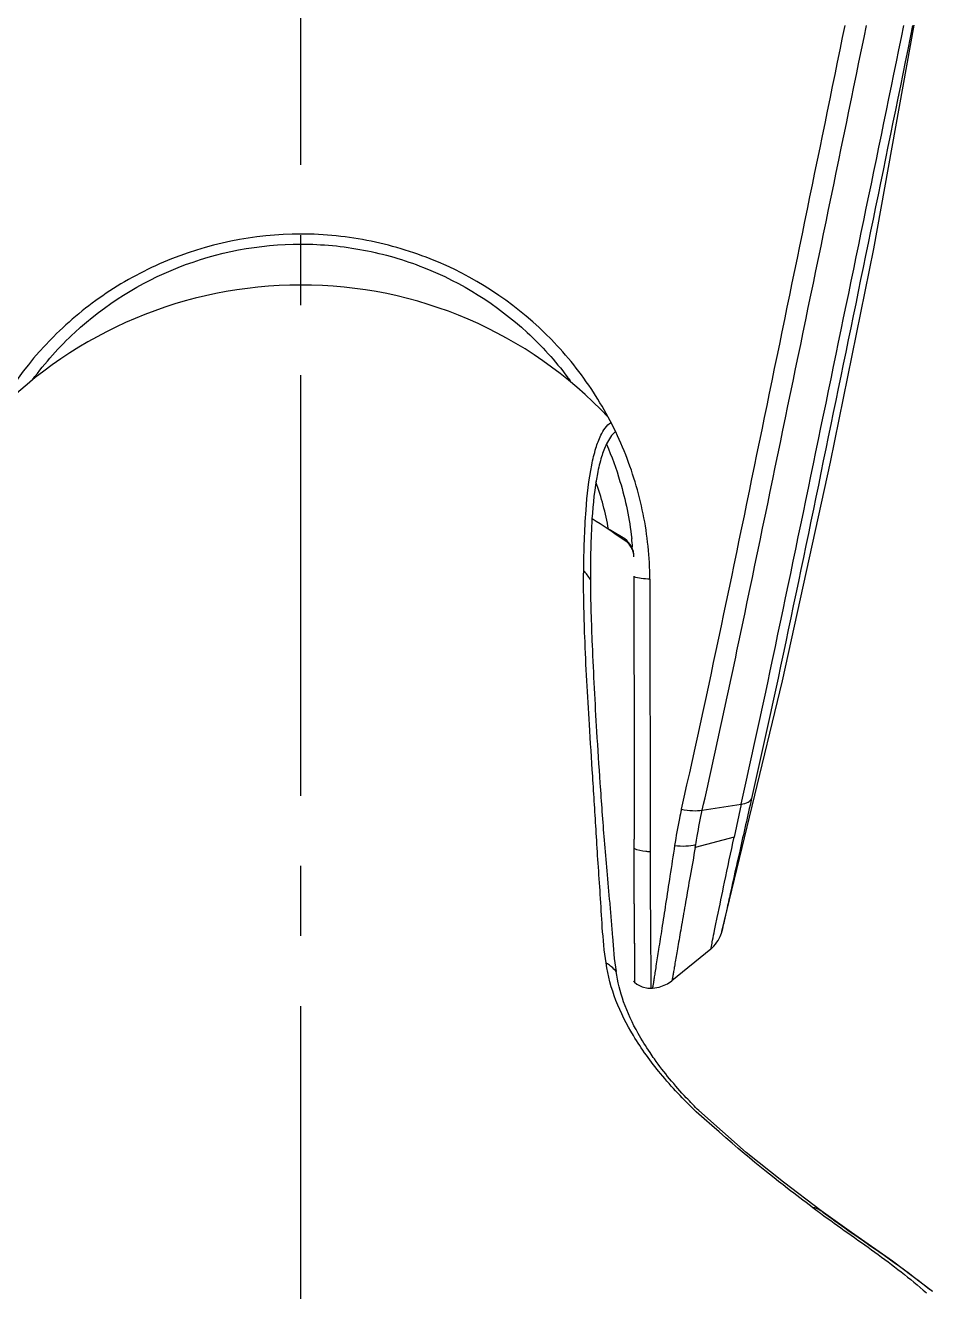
# Model space of a CAD drawing. Header units: millimetres. Extents: x 2881 to 3722, y -1342 to -748.
# Drawn here: x 3259.7 to 3300.8, y -1043 to -985.6 of the extents above; entities that cross this region are included whole.
import ezdxf

# ---------------------------------------------------------------- set-up
doc = ezdxf.new("R2010")
doc.units = ezdxf.units.MM
doc.linetypes.add('CENTER2', pattern=[28.575, 19.05, -3.175, 3.175, -3.175])
doc.layers.add('CENTER', color=1, linetype='CENTER2')

msp = doc.modelspace()

# ---------------------------------------------------------------- linework, layer by layer
at = {"linetype": 'Continuous'}
for p, q in [((3286.811, -1008.956), (3286.839, -1008.909)), ((3287.252, -1010.592), (3287.254, -1010.622)), ((3287.254, -1010.592), (3287.254, -1010.622)), ((3287.254, -1010.622), (3287.255, -1019.489)), ((3287.977, -1010.727), (3287.983, -1023.076)), ((3287.255, -1019.489), (3287.244, -1019.485)), ((3287.256, -1019.489), (3287.256, -1022.511)), ((3290.347, -1021.195), (3292.105, -1020.928)), ((3292.105, -1020.928), (3291.79, -1022.423)), ((3287.256, -1022.51), (3287.242, -1022.505)), ((3291.79, -1022.423), (3290.027, -1022.879)), ((3287.262, -1025.436), (3287.256, -1022.94)), ((3290.027, -1022.879), (3290.049, -1022.75)), ((3287.262, -1025.436), (3287.24, -1025.421)), ((3287.261, -1025.436), (3287.28, -1028.987)), ((3291.233, -1026.69), (3291.233, -1026.691)), ((3290.731, -1027.487), (3288.972, -1028.926)), ((3290.731, -1027.487), (3290.732, -1027.484)), ((3287.277, -1028.99), (3287.237, -1028.952)), ((3288.092, -1029.266), (3288.018, -1029.269)), ((3295.726, -1039.335), (3295.726, -1039.335)), ((3295.657, -1039.42), (3295.701, -1039.453))]:
    msp.add_line(p, q, dxfattribs=at)
for points in [[(3291.233, -1026.69), (3293.972, -1015.342), (3296.156, -1005.432), (3298.108, -995.765), (3299.94, -985.644)], [(3286.839, -1008.909), (3286.123, -1008.478)], [(3287.261, -1025.436), (3287.269, -1026.729), (3287.276, -1027.748), (3287.28, -1028.471), (3287.28, -1028.884), (3287.28, -1028.987)], [(3290.729, -1027.485), (3290.795, -1027.427), (3290.875, -1027.348), (3290.947, -1027.264), (3291.011, -1027.179), (3291.066, -1027.093), (3291.114, -1027.007), (3291.154, -1026.923), (3291.186, -1026.843), (3291.211, -1026.77), (3291.227, -1026.715), (3291.233, -1026.691)], [(3287.28, -1028.987), (3287.388, -1029.076), (3287.625, -1029.202), (3287.887, -1029.26), (3288.018, -1029.263)], [(3288.092, -1029.261), (3288.391, -1029.216), (3288.773, -1029.061), (3288.97, -1028.924)], [(3295.726, -1039.335), (3294.019, -1038.042), (3292.341, -1036.702), (3290.192, -1034.802)], [(3300.777, -1043.003), (3298.952, -1041.618), (3297.104, -1040.323), (3295.726, -1039.335)]]:
    msp.add_lwpolyline(points, dxfattribs=at)
for centre, radius, start, end in [((3272.157, -1016.699), 19.291, 89.97404, 135.70347), ((3272.227, -1016.445), 19.037, 43.26337, 90.18554), ((3272.465, -1010.948), 13.861, 10.3278, 19.49148), ((3286.253, -1009.72), 1, 0.02859, 54.14394), ((3272.206, -1010.627), 15.048, 5.14012, 6.65751), ((3283.577, -1011.757), 1.981, 30.70022, 44.98173), ((3122.724, -1022.621), 164.532, 359.88914, 0.03871), ((3285.006, -1029.74), 1.903, 56.30701, 58.65581), ((3285.032, -1029.703), 1.857, 49.5263, 56.32629), ((3285.093, -1029.635), 1.766, 40.13202, 49.60961), ((3322.897, -1002.476), 45.901, 233.08404, 233.5977), ((3284.55, -1062.844), 25.632, 50.72074, 51.14702)]:
    msp.add_arc(centre, radius, start, end, dxfattribs=at)
for points, knots in [([(3289.403, -1021.155), (3290.739, -1015.259), (3293.159, -1003.411), (3295.608, -991.57), (3296.811, -985.645)], [0, 0, 0, 0, 0.499938, 1, 1, 1, 1]), ([(3290.345, -1021.196), (3291.013, -1018.241), (3292.281, -1012.321), (3294.108, -1003.427), (3295.955, -994.538), (3297.176, -988.61), (3297.784, -985.645)], [0, 0, 0, 0, 0.250167, 0.500046, 0.749989, 1, 1, 1, 1]), ([(3292.104, -1020.928), (3292.762, -1017.999), (3294.018, -1012.127), (3295.832, -1003.302), (3297.663, -994.477), (3298.873, -988.59), (3299.475, -985.645)], [0, 0, 0, 0, 0.249849, 0.499771, 0.749825, 1, 1, 1, 1]), ([(3299.872, -985.646), (3299.278, -988.571), (3298.084, -994.418), (3296.275, -1003.18), (3294.482, -1011.939), (3293.234, -1017.765), (3292.577, -1020.671)], [0, 0, 0, 0, 0.250306, 0.500418, 0.750215, 1, 1, 1, 1]), ([(3287.977, -1010.725), (3287.969, -1009.736), (3287.76, -1007.751), (3286.892, -1004.879), (3285.49, -1002.193), (3282.928, -998.986), (3279.404, -996.569), (3275.373, -995.321), (3271.126, -994.879), (3266.846, -995.759), (3263.153, -997.797), (3260.009, -1000.445), (3257.187, -1004.742), (3256.388, -1008.756), (3256.374, -1010.728)], [0, 0, 0, 0, 0.060409, 0.121062, 0.182262, 0.244267, 0.370586, 0.435356, 0.500587, 0.62993, 0.693884, 0.756859, 0.879507, 1, 1, 1, 1]), ([(3260.026, -1001.699), (3260.593, -1000.924), (3262.471, -998.814), (3266.529, -996.269), (3271.242, -995.37), (3275.021, -995.737), (3278.628, -996.775), (3281.838, -998.795), (3283.74, -1000.898), (3284.323, -1001.688), (3284.367, -1001.749)], [0.1777219, 0.1777219, 0.1777219, 0.1777219, 0.2433086, 0.3698631, 0.4992308, 0.5644103, 0.6291702, 0.7557217, 0.8178434, 0.8230495, 0.8230495, 0.8230495, 0.8230495]), ([(3284.978, -1010.357), (3284.988, -1009.439), (3285.035, -1007.833), (3285.233, -1005.976), (3285.503, -1004.842), (3285.743, -1004.182), (3286.01, -1003.762), (3286.214, -1003.632)], [0, 0, 0, 0, 0.3892667, 0.6807528, 0.7916097, 0.8801924, 0.9835687, 0.9835687, 0.9835687, 0.9835687]), ([(3286.419, -1004.045), (3286.245, -1004.186), (3285.995, -1004.583), (3285.759, -1005.23), (3285.492, -1006.367), (3285.306, -1008.226), (3285.277, -1009.83), (3285.28, -1010.746)], [0.0274171, 0.0274171, 0.0274171, 0.0274171, 0.1223625, 0.2114337, 0.3224586, 0.6129698, 1, 1, 1, 1]), ([(3286.005, -1004.617), (3286.243, -1005.166), (3286.751, -1006.556), (3287.051, -1008.011), (3287.153, -1008.883)], [0.8986626, 0.8986626, 0.8986626, 0.8986626, 0.9397131, 1, 1, 1, 1]), ([(3287.252, -1009.719), (3287.252, -1009.644), (3287.231, -1009.493), (3287.142, -1009.279), (3286.998, -1009.094), (3286.876, -1008.996), (3286.811, -1008.956)], [0, 0, 0, 0, 0.243201, 0.493994, 0.748476, 1, 1, 1, 1]), ([(3285.996, -1028.115), (3285.906, -1027.582), (3285.815, -1026.547), (3285.733, -1025.038), (3285.63, -1023.613), (3285.52, -1021.828), (3285.391, -1019.734), (3285.197, -1016.773), (3285.022, -1013.673), (3284.965, -1011.351), (3284.976, -1010.355)], [0, 0, 0, 0, 0.091075, 0.174854, 0.254965, 0.331894, 0.476438, 0.608609, 0.832168, 1, 1, 1, 1]), ([(3287.977, -1010.725), (3287.847, -1010.727), (3287.602, -1010.713), (3287.361, -1010.661), (3287.254, -1010.622)], [0, 0, 0, 0, 0.533292, 1, 1, 1, 1]), ([(3285.28, -1010.745), (3285.283, -1011.735), (3285.364, -1014.032), (3285.52, -1017.106), (3285.715, -1020.051), (3285.87, -1022.156), (3286.019, -1023.969), (3286.132, -1025.17), (3286.224, -1026.159), (3286.292, -1027.192), (3286.357, -1027.974), (3286.444, -1028.497)], [0, 0, 0, 0, 0.166988, 0.387361, 0.518762, 0.664661, 0.743135, 0.825497, 0.86789, 0.910676, 1, 1, 1, 1]), ([(3292.577, -1020.669), (3292.397, -1021.462), (3292.073, -1022.895), (3291.702, -1024.569), (3291.468, -1025.627), (3291.352, -1026.157), (3291.277, -1026.491), (3291.244, -1026.647), (3291.233, -1026.69)], [0, 0, 0, 0, 0.395441, 0.714282, 0.83384, 0.922354, 0.978257, 1, 1, 1, 1]), ([(3292.104, -1020.928), (3292.213, -1020.911), (3292.394, -1020.872), (3292.552, -1020.741), (3292.577, -1020.671)], [0, 0, 0, 0, 0.597431, 1, 1, 1, 1]), ([(3289.403, -1021.154), (3289.372, -1021.291), (3289.254, -1021.834), (3289.158, -1022.381), (3289.093, -1022.79)], [0, 0, 0, 0, 0.253486, 1, 1, 1, 1]), ([(3289.403, -1021.154), (3289.57, -1021.185), (3289.884, -1021.224), (3290.202, -1021.217), (3290.347, -1021.195)], [0, 0, 0, 0, 0.537395, 1, 1, 1, 1]), ([(3290.05, -1022.75), (3290.071, -1022.623), (3290.163, -1022.103), (3290.261, -1021.584), (3290.347, -1021.196)], [0, 0, 0, 0, 0.24533, 1, 1, 1, 1]), ([(3290.732, -1027.484), (3290.744, -1027.446), (3290.768, -1027.311), (3290.828, -1027.031), (3290.914, -1026.592), (3291.096, -1025.718), (3291.385, -1024.31), (3291.642, -1023.101), (3291.79, -1022.423)], [0, 0, 0, 0, 0.023323, 0.079253, 0.16635, 0.28296, 0.597136, 1, 1, 1, 1]), ([(3287.982, -1023.076), (3287.916, -1023.076), (3287.669, -1023.067), (3287.42, -1023.015), (3287.256, -1022.937)], [0, 0, 0, 0, 0.266194, 1, 1, 1, 1]), ([(3287.982, -1023.076), (3287.983, -1023.524), (3287.985, -1024.377), (3287.993, -1025.586), (3288, -1026.505), (3288.005, -1027.16), (3288.008, -1027.586), (3288.011, -1027.967), (3288.014, -1028.301), (3288.016, -1028.588), (3288.017, -1028.825), (3288.017, -1028.991), (3288.018, -1029.097), (3288.018, -1029.158), (3288.017, -1029.204), (3288.02, -1029.24), (3288.015, -1029.255), (3288.02, -1029.269), (3288.018, -1029.269)], [0, 0, 0, 0, 0.216876, 0.413325, 0.585737, 0.661801, 0.730718, 0.792299, 0.846339, 0.892632, 0.930954, 0.961068, 0.972971, 0.982727, 0.990307, 0.995702, 0.998928, 1, 1, 1, 1]), ([(3289.093, -1022.79), (3289.025, -1023.254), (3288.889, -1024.138), (3288.695, -1025.394), (3288.523, -1026.502), (3288.378, -1027.439), (3288.274, -1028.105), (3288.206, -1028.539), (3288.167, -1028.788), (3288.135, -1028.984), (3288.116, -1029.126), (3288.098, -1029.211), (3288.096, -1029.252), (3288.092, -1029.261)], [0, 0, 0, 0, 0.214675, 0.409988, 0.582358, 0.72818, 0.844567, 0.891085, 0.929589, 0.959908, 0.98185, 0.995239, 1, 1, 1, 1]), ([(3290.027, -1022.879), (3289.952, -1023.313), (3289.802, -1024.139), (3289.597, -1025.314), (3289.419, -1026.348), (3289.286, -1027.114), (3289.194, -1027.641), (3289.138, -1027.97), (3289.089, -1028.252), (3289.049, -1028.485), (3289.022, -1028.648), (3289.005, -1028.753), (3288.995, -1028.813), (3288.986, -1028.86), (3288.98, -1028.894), (3288.974, -1028.914), (3288.974, -1028.925), (3288.972, -1028.926)], [0, 0, 0, 0, 0.21517, 0.410528, 0.58268, 0.728172, 0.790079, 0.844466, 0.89112, 0.929743, 0.960052, 0.972031, 0.981895, 0.989649, 0.99527, 0.998726, 1, 1, 1, 1]), ([(3289.093, -1022.79), (3289.262, -1022.813), (3289.584, -1022.83), (3289.905, -1022.79), (3290.05, -1022.75)], [0, 0, 0, 0, 0.533427, 1, 1, 1, 1]), ([(3290.07, -1034.856), (3289.5, -1034.312), (3288.473, -1033.218), (3286.909, -1031.066), (3286.142, -1029.276), (3285.996, -1028.115)], [0, 0, 0, 0, 0.295693, 0.560762, 1, 1, 1, 1]), ([(3287.442, -1031.305), (3287.184, -1030.847), (3286.751, -1029.94), (3286.522, -1028.962), (3286.443, -1028.497)], [0, 0, 0, 0, 0.527363, 1, 1, 1, 1]), ([(3288.178, -1032.462), (3288.111, -1032.366), (3287.851, -1031.99), (3287.61, -1031.602), (3287.442, -1031.305)], [0, 0, 0, 0, 0.255487, 1, 1, 1, 1]), ([(3290.192, -1034.802), (3289.997, -1034.611), (3289.277, -1033.875), (3288.615, -1033.08), (3288.178, -1032.462)], [0, 0, 0, 0, 0.264952, 1, 1, 1, 1]), ([(3295.327, -1039.175), (3294.952, -1038.895), (3293.498, -1037.789), (3292.076, -1036.641), (3290.07, -1034.856)], [0, 0, 0, 0, 0.256528, 1, 1, 1, 1]), ([(3295.701, -1039.453), (3296.514, -1040.051), (3298.163, -1041.182), (3299.75, -1042.404), (3300.494, -1043.057)], [0, 0, 0, 0, 0.504851, 1, 1, 1, 1]), ([(3295.77, -1039.369), (3296.158, -1039.656), (3297.783, -1040.819), (3299.448, -1041.932), (3300.63, -1042.883)], [0, 0, 0, 0, 0.241176, 1, 1, 1, 1])]:
    msp.add_open_spline(points, degree=3, knots=knots, dxfattribs=at)
for points in [[(3285.354, -1007.981), (3285.851, -1008.289), (3286.337, -1008.615), (3286.811, -1008.956)], [(3295.327, -1039.175), (3295.469, -1039.195), (3295.611, -1039.249), (3295.726, -1039.335)]]:
    msp.add_open_spline(points, degree=3, dxfattribs=at)
at = {"layer": 'CENTER'}
msp.add_line((3272.176, -1106.268), (3272.176, -953.009), dxfattribs=at)

doc.saveas('drawing.dxf')
